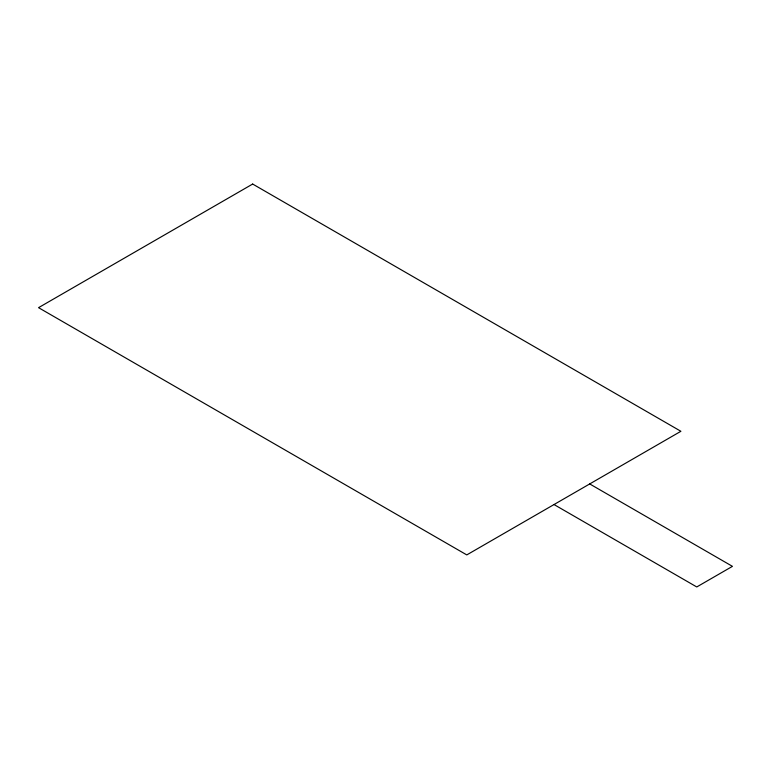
<?xml version="1.0" encoding="UTF-8"?>
<svg xmlns="http://www.w3.org/2000/svg" width="771" height="771" viewBox="0 0 771 771"><rect width="100%" height="100%" fill="white"/><g stroke="black" fill="none" stroke-linecap="round" stroke-linejoin="round"><path stroke-width="1.16" d="M589.709 483.937L732.45 566.348L696.762 586.953L554.021 504.542M252.666 184.047L38.55 307.668L466.783 554.908L680.899 431.288L252.666 184.047"/></g></svg>
